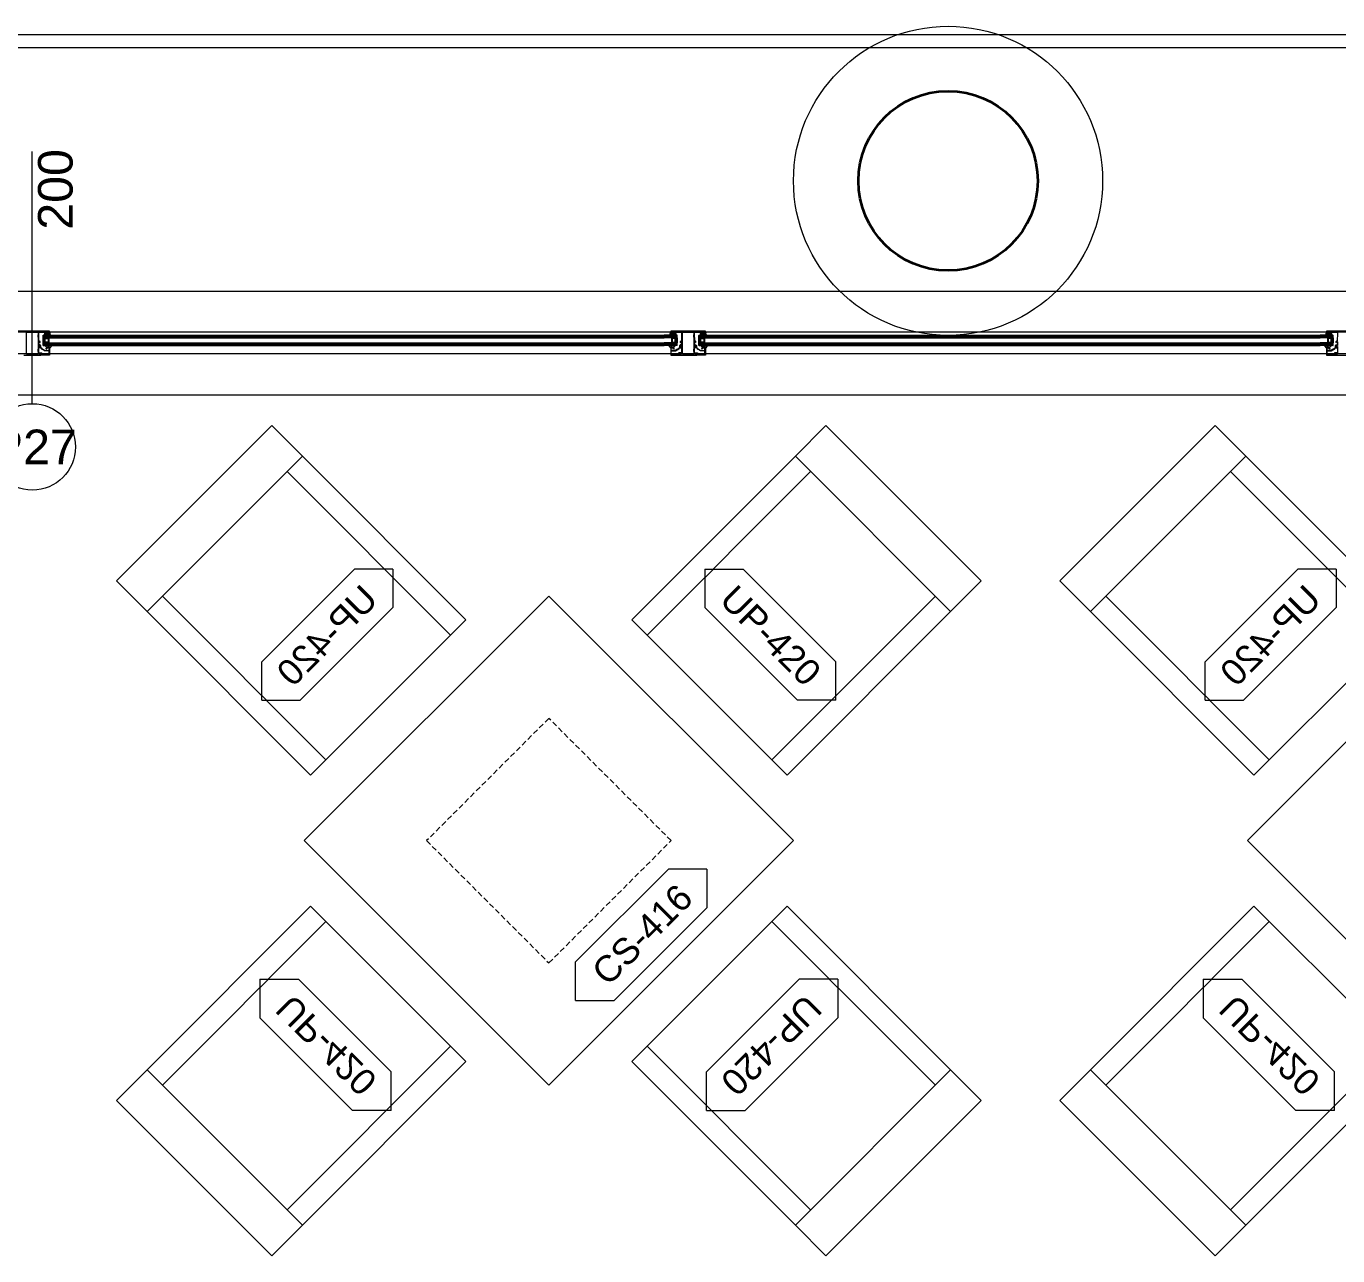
# Model space of a CAD drawing. Header units: centimetres. Extents: x 118932 to 154602, y -32682 to -23521.
# Drawn here: x 136557.5 to 136860.8, y -28292 to -28007.6 of the extents above; entities that cross this region are included whole.
import ezdxf

# ---------------------------------------------------------------- set-up
doc = ezdxf.new("R2010")
doc.units = ezdxf.units.CM
doc.header["$LTSCALE"] = 50
doc.header["$MEASUREMENT"] = 0
doc.linetypes.add('HIDDEN', pattern=[0.375, 0.25, -0.125])
for name, color, linetype, lineweight, true_color in [('GEN_00_BL_Yazı', 7, 'Continuous', 0, 0x4f5250), ('GEN_01_TA_Kolon', 7, 'Continuous', 35, 0xd05d28), ('GEN_02_TF_Mobilya', 7, 'Continuous', 5, 0x745e3d), ('GEN_02_TF_Pencere', 7, 'Continuous', 9, 0x6093ac), ('GEN_05_ML_Alçıpan_giydirme', 7, 'Continuous', 18, 0x7ebab5), ('GEN_05_ML_Kompozit Panel', 7, 'Continuous', 9, 0x7f8274), ('GEN_05_ML_Mermer', 7, 'Continuous', 9, 0x9d8692), ('GEN_06_GR_İnce', 7, 'Continuous', 13, 0xb0b0a9)]:
    doc.layers.add(name, color=color, linetype=linetype, lineweight=lineweight, true_color=true_color)
doc.styles.add('ARIAL', font='arial.ttf')
doc.styles.add('Arial_6', font='arial.ttf', dxfattribs={"height": 59.5325})

# ---------------------------------------------------------------- blocks, each defined once
blk = doc.blocks.new('A$C2D1B6976')
at = {"layer": 'GEN_06_GR_İnce'}
for p, q in [((31517.99, 10460.02), (30570.55, 10460.02)), ((31517.99, 10457.02), (30570.7, 10457.02)), ((31480.78, 10391.27), (30570.97, 10391.27)), ((31480.78, 10386.27), (30570.97, 10386.27))]:
    blk.add_line(p, q, dxfattribs=at)
blk = doc.blocks.new('LEVEL 0_A BLOK_KOLON')
at = {"layer": 'GEN_01_TA_Kolon'}
blk.add_circle((61626.53, 9448.14), 20.75, dxfattribs=at)
blk = doc.blocks.new('FFE Tag-Multi-MSD - FFE Tag-Multi-MSD-8152404-TYPE A-01 - FURNITURE PLAN')
blk.add_wipeout([(-8.76, 0), (-6.19, 2.57), (6.19, 2.57), (8.76, 0), (6.19, -2.57), (-6.19, -2.57)]).dxf.layer = 'GEN_00_BL_Yazı'
at = {"layer": 'GEN_00_BL_Yazı'}
for p, q in [((-8.76, 0), (-6.19, 2.57)), ((6.19, 2.57), (-6.19, 2.57)), ((8.76, 0), (6.19, 2.57)), ((-8.76, 0), (-6.19, -2.57)), ((8.76, 0), (6.19, -2.57)), ((-6.19, -2.57), (6.19, -2.57))]:
    blk.add_line(p, q, dxfattribs=at)
blk = doc.blocks.new('UP-420_DiningChair')
at = {"layer": 'GEN_02_TF_Mobilya'}
for p, q in [((-254, 317.5), (-254, 217.5)), ((254, 317.5), (-254, 317.5)), ((254, 217.5), (254, 317.5)), ((-254, 217.5), (254, 217.5)), ((-254, -317.5), (-254, 217.5)), ((254, 217.5), (254, -317.5)), ((254, -317.5), (-254, -317.5))]:
    blk.add_line(p, q, dxfattribs=at)
at = {"layer": 'GEN_00_BL_Yazı', "xscale": 24.48801272789196, "yscale": 24.48801272789196, "zscale": 24.48801272789196}
blk.add_blockref('FFE Tag-Multi-MSD - FFE Tag-Multi-MSD-8152404-TYPE A-01 - FURNITURE PLAN', (-3, -115.2), dxfattribs=at)
at = {"layer": 'GEN_02_TF_Mobilya'}
for points in [[(-204, 217.5), (-204, -317.5)], [(204, 217.5), (204, -317.5)]]:
    blk.add_lwpolyline(points, dxfattribs=at)
at = {"layer": 'GEN_00_BL_Yazı', "insert": (-143, -86), "char_height": 60, "attachment_point": 1, "style": 'Arial_6'}
blk.add_mtext('UP-420', dxfattribs=at)
blk = doc.blocks.new('CS-416_DiningTable_80(W)x80(L)x75(H)')
at = {"layer": 'GEN_02_TF_Mobilya', "linetype": 'HIDDEN'}
blk.add_lwpolyline([(200, 200), (-200, 200), (-200, -200), (200, -200)], close=True, dxfattribs=at)
at = {"layer": 'GEN_00_BL_Yazı', "xscale": 24.48801272789196, "yscale": 24.48801272789196, "zscale": 24.48801272789196, "rotation": 180}
blk.add_blockref('FFE Tag-Multi-MSD - FFE Tag-Multi-MSD-8152404-TYPE A-01 - FURNITURE PLAN', (3, 305.2), dxfattribs=at)
at = {"layer": 'GEN_02_TF_Mobilya'}
blk.add_lwpolyline([(400, 400), (-400, 400), (-400, -400), (400, -400)], close=True, dxfattribs=at)
at = {"layer": 'GEN_00_BL_Yazı', "insert": (143, 276), "char_height": 60, "attachment_point": 1, "rotation": 180, "style": 'Arial_6'}
blk.add_mtext('CS-416', dxfattribs=at)
blk = doc.blocks.new('A blok level 0 tefriş')
at = {"layer": 'GEN_02_TF_Mobilya'}
for name, p, xscale, yscale, zscale, rotation in [('UP-420_DiningChair', (11.38, 573.18), 0.1, 0.1, 0.1, 315.0000000000011), ('CS-416_DiningTable_80(W)x80(L)x75(H)', (169.97, 517.6), 0.09999999999999999, 0.09999999999999999, 0.09999999999999999, 224.9999999999999)]:
    blk.add_blockref(name, p, dxfattribs=dict(at, xscale=xscale, yscale=yscale, zscale=zscale, rotation=rotation))
for name, p, xscale, yscale, zscale, rotation in [('UP-420_DiningChair', (110.38, 573.18), -0.09999999999999999, 0.09999999999999999, 0.1, 45.00000000002989), ('CS-416_DiningTable_80(W)x80(L)x75(H)', (-48.21, 517.6), 0.09999999999999999, 0.09999999999999999, 0.09999999999999999, 224.9999999999999), ('UP-420_DiningChair', (110.38, 462.01), -0.1000000000000002, 0.1000000000000002, 0.09999999999999999, 135.0000000000303)]:
    blk.add_blockref(name, p, dxfattribs=dict(at, xscale=xscale, yscale=yscale, zscale=zscale, rotation=rotation))
at = {"layer": 'GEN_02_TF_Mobilya', "yscale": 0.1}
for p, xscale, zscale, rotation in [((-107.8, 573.18), -0.1, 0.1, 44.99999999999887), ((-107.8, 462.01), -0.1, 0.09999999999999999, 134.9999999999994), ((11.38, 462.01), 0.1, 0.1, 225.0000000000007)]:
    blk.add_blockref('UP-420_DiningChair', p, dxfattribs=dict(at, xscale=xscale, zscale=zscale, rotation=rotation))
blk = doc.blocks.new('level 0 main tower duvarlar')
at = {"layer": 'GEN_05_ML_Kompozit Panel'}
blk.add_circle((-1096.94, 95.2), 35.75, dxfattribs=at)
blk = doc.blocks.new('P27_')
at = {"layer": 'GEN_00_BL_Yazı'}
blk.add_line((75.83, -13.45), (75.83, 44.87), dxfattribs=at)
blk.add_circle((75.83, -23.45), 10, dxfattribs=at)
at = {"layer": 'GEN_02_TF_Pencere', "linetype": 'Continuous', "extrusion": (0, 0, -1)}
for p, q in [((79.18, 3.08), (79.02, 2.98)), ((79.43, 3.08), (79.18, 3.08)), ((79.6, 2.98), (79.43, 3.08)), ((230.85, 3.08), (230.69, 2.98)), ((231.1, 3.08), (230.85, 3.08)), ((231.26, 2.98), (231.1, 3.08)), ((78.66, 2.77), (78.66, 2.62)), ((79.08, 2.8), (78.69, 2.8)), ((78.7, 2.55), (78.93, 2.41)), ((78.84, 2.6), (78.87, 2.6)), ((78.95, 2.43), (78.85, 2.56)), ((78.88, 2.6), (79.18, 2.41)), ((79.04, 2.91), (79.08, 2.91)), ((79.08, 2.91), (79.08, 2.8)), ((79.09, 2.6), (79.12, 2.6)), ((79.2, 2.43), (79.1, 2.56)), ((79.13, 2.6), (79.43, 2.41)), ((79.16, 2.83), (79.16, 2.99)), ((79.19, 3.01), (79.42, 3.01)), ((79.42, 2.8), (79.19, 2.8)), ((79.34, 2.6), (79.48, 2.6)), ((79.45, 2.43), (79.35, 2.56)), ((79.45, 2.99), (79.45, 2.83)), ((79.45, 2.99), (79.45, 2.99)), ((79.53, 2.8), (79.53, 2.91)), ((79.53, 2.91), (79.57, 2.91)), ((79.83, 2.8), (79.53, 2.8)), ((79.53, 2.57), (79.58, 2.46)), ((79.63, 2.51), (79.6, 2.59)), ((79.61, 2.67), (79.61, 2.67)), ((79.67, 2.4), (79.78, 2.4)), ((79.76, 2.48), (79.68, 2.48)), ((79.7, 2.7), (79.82, 2.7)), ((79.86, 2.89), (79.86, 2.83)), ((79.92, 2.89), (79.92, 2.89)), ((79.95, 2.47), (80.17, 2.26)), ((80.23, 2.3), (80.05, 2.51)), ((230.33, 2.77), (230.33, 2.62)), ((230.75, 2.8), (230.36, 2.8)), ((230.37, 2.55), (230.6, 2.41)), ((230.5, 2.6), (230.54, 2.6)), ((230.62, 2.43), (230.51, 2.56)), ((230.54, 2.6), (230.85, 2.41)), ((230.71, 2.91), (230.75, 2.91)), ((230.75, 2.91), (230.75, 2.8)), ((230.75, 2.6), (230.79, 2.6)), ((230.87, 2.43), (230.76, 2.56)), ((230.79, 2.6), (231.1, 2.41)), ((230.83, 2.83), (230.83, 2.99)), ((230.86, 3.01), (231.09, 3.01)), ((231.09, 2.8), (230.86, 2.8)), ((231, 2.6), (231.15, 2.6)), ((231.12, 2.43), (231.01, 2.56)), ((231.12, 2.99), (231.12, 2.83)), ((231.12, 2.99), (231.12, 2.99)), ((231.2, 2.8), (231.2, 2.91)), ((231.2, 2.91), (231.24, 2.91)), ((231.5, 2.8), (231.2, 2.8)), ((231.2, 2.57), (231.24, 2.46)), ((231.3, 2.51), (231.27, 2.59)), ((231.28, 2.67), (231.28, 2.67)), ((231.34, 2.4), (231.45, 2.4)), ((231.42, 2.48), (231.35, 2.48)), ((231.36, 2.7), (231.49, 2.7)), ((231.53, 2.89), (231.53, 2.83)), ((231.59, 2.89), (231.59, 2.89)), ((231.62, 2.47), (231.84, 2.26)), ((231.89, 2.3), (231.71, 2.51)), ((79.79, -0.4), (79.62, -0.39)), ((79.82, -0.52), (79.83, -0.43)), ((80.29, -0.05), (79.92, -0.54)), ((80.29, -0.05), (80.29, -0.05)), ((231.46, -0.4), (231.28, -0.39)), ((231.49, -0.52), (231.5, -0.43)), ((231.95, -0.05), (231.58, -0.54)), ((231.95, -0.05), (231.95, -0.05))]:
    blk.add_line(p, q, dxfattribs=at)
at = {"layer": 'GEN_02_TF_Pencere', "linetype": 'Continuous'}
for p, q in [((223.74, 2.98), (223.9, 3.08)), ((223.9, 3.08), (224.15, 3.08)), ((224.15, 3.08), (224.31, 2.98)), ((375.4, 2.98), (375.57, 3.08)), ((375.57, 3.08), (375.82, 3.08)), ((375.82, 3.08), (375.98, 2.98)), ((78.33, 2.35), (78.38, 2.4)), ((78.33, 1.85), (78.33, 2.35)), ((78.33, 2.3), (81.33, 2.3)), ((78.33, 2.2), (81.33, 2.2)), ((78.33, 2.1), (81.33, 2.1)), ((78.33, 2), (81.33, 2)), ((78.33, 1.9), (81.33, 1.9)), ((78.38, 1.8), (78.33, 1.85)), ((78.71, 1.8), (78.33, 1.8)), ((78.33, 1.8), (78.33, 0.6)), ((78.33, 0.6), (78.71, 0.6)), ((78.33, 0.6), (78.33, 0.6)), ((78.33, 0.55), (78.38, 0.6)), ((78.33, 0.05), (78.33, 0.55)), ((78.33, 0.5), (81.33, 0.5)), ((78.33, 0.4), (81.33, 0.4)), ((78.33, 0.3), (81.33, 0.3)), ((78.33, 0.2), (81.33, 0.2)), ((78.33, 0.1), (81.33, 0.1)), ((78.38, 0), (78.33, 0.05)), ((78.35, 0.6), (78.35, 1.8)), ((78.38, 2.4), (81.33, 2.4)), ((78.38, 1.8), (81.33, 1.8)), ((78.38, 0.6), (81.33, 0.6)), ((78.38, 0), (81.33, 0)), ((78.39, 0.6), (78.39, 1.8)), ((78.43, 0.6), (78.43, 1.8)), ((78.47, 0.6), (78.47, 1.8)), ((78.51, 0.6), (78.51, 1.8)), ((78.55, 0.6), (78.55, 1.8)), ((78.56, 1.65), (78.71, 1.8)), ((78.56, 0.75), (78.56, 1.65)), ((78.71, 0.6), (78.56, 0.75)), ((78.59, 1.68), (78.59, 1.8)), ((78.59, 0.6), (78.59, 0.72)), ((78.63, 1.72), (78.63, 1.8)), ((78.63, 1.62), (78.78, 1.77)), ((78.63, 0.78), (78.63, 1.62)), ((78.78, 0.63), (78.63, 0.78)), ((78.63, 0.6), (78.63, 0.68)), ((78.67, 1.76), (78.67, 1.8)), ((78.67, 0.6), (78.67, 0.64)), ((78.71, 1.8), (78.71, 1.8)), ((78.71, 0.6), (78.71, 0.6)), ((78.78, 1.77), (79.63, 1.77)), ((78.78, 1.52), (78.88, 1.62)), ((78.78, 0.88), (78.78, 1.52)), ((78.88, 0.78), (78.78, 0.88)), ((79.63, 0.63), (78.78, 0.63)), ((78.88, 1.62), (79.48, 1.62)), ((79.48, 0.78), (78.88, 0.78)), ((79.48, 1.62), (79.48, 0.78)), ((79.63, 1.77), (79.63, 0.63)), ((81.33, 2.4), (222, 2.4)), ((81.33, 2.3), (222, 2.3)), ((81.33, 2.2), (222, 2.2)), ((81.33, 2.1), (222, 2.1)), ((81.33, 2), (222, 2)), ((81.33, 1.9), (222, 1.9)), ((81.33, 1.8), (222, 1.8)), ((81.33, 0.6), (222, 0.6)), ((81.33, 0.5), (222, 0.5)), ((81.33, 0.4), (222, 0.4)), ((81.33, 0.3), (222, 0.3)), ((81.33, 0.2), (222, 0.2)), ((81.33, 0.1), (222, 0.1)), ((81.33, 0), (222, 0)), ((224.95, 2.4), (222, 2.4)), ((225, 2.3), (222, 2.3)), ((225, 2.2), (222, 2.2)), ((225, 2.1), (222, 2.1)), ((225, 2), (222, 2)), ((225, 1.9), (222, 1.9)), ((224.95, 1.8), (222, 1.8)), ((224.95, 0.6), (222, 0.6)), ((225, 0.5), (222, 0.5)), ((225, 0.4), (222, 0.4)), ((225, 0.3), (222, 0.3)), ((225, 0.2), (222, 0.2)), ((225, 0.1), (222, 0.1)), ((224.95, 0), (222, 0)), ((223.11, 2.3), (223.29, 2.51)), ((223.38, 2.47), (223.16, 2.26)), ((223.41, 2.89), (223.41, 2.89)), ((223.47, 2.89), (223.47, 2.83)), ((223.5, 2.8), (223.8, 2.8)), ((223.64, 2.7), (223.51, 2.7)), ((223.66, 2.4), (223.55, 2.4)), ((223.58, 2.48), (223.65, 2.48)), ((223.7, 2.51), (223.73, 2.59)), ((224.55, 1.77), (223.7, 1.77)), ((223.7, 1.77), (223.7, 0.63)), ((223.7, 0.63), (224.55, 0.63)), ((223.72, 2.67), (223.72, 2.67)), ((223.8, 2.91), (223.76, 2.91)), ((223.8, 2.57), (223.76, 2.46)), ((223.8, 2.8), (223.8, 2.91)), ((224, 2.6), (223.85, 2.6)), ((224.45, 1.62), (223.85, 1.62)), ((223.85, 1.62), (223.85, 0.78)), ((223.85, 0.78), (224.45, 0.78)), ((223.88, 2.99), (223.88, 2.83)), ((223.88, 2.99), (223.88, 2.99)), ((223.88, 2.43), (223.99, 2.56)), ((224.21, 2.6), (223.9, 2.41)), ((224.14, 3.01), (223.91, 3.01)), ((223.91, 2.8), (224.14, 2.8)), ((224.13, 2.43), (224.24, 2.56)), ((224.46, 2.6), (224.15, 2.41)), ((224.17, 2.83), (224.17, 2.99)), ((224.25, 2.6), (224.21, 2.6)), ((224.29, 2.91), (224.25, 2.91)), ((224.25, 2.91), (224.25, 2.8)), ((224.25, 2.8), (224.64, 2.8)), ((224.38, 2.43), (224.49, 2.56)), ((224.63, 2.55), (224.4, 2.41)), ((224.55, 1.52), (224.45, 1.62)), ((224.45, 0.78), (224.55, 0.88)), ((224.5, 2.6), (224.46, 2.6)), ((224.7, 1.62), (224.55, 1.77)), ((224.55, 0.88), (224.55, 1.52)), ((224.55, 0.63), (224.7, 0.78)), ((224.78, 1.65), (224.63, 1.8)), ((224.63, 1.8), (225, 1.8)), ((224.63, 0.6), (224.78, 0.75)), ((225, 0.6), (224.63, 0.6)), ((224.64, 1.78), (224.64, 1.8)), ((224.64, 0.6), (224.64, 0.61)), ((224.67, 2.77), (224.67, 2.62)), ((224.68, 1.74), (224.68, 1.8)), ((224.68, 0.6), (224.68, 0.65)), ((224.7, 0.78), (224.7, 1.62)), ((224.72, 1.7), (224.72, 1.8)), ((224.72, 0.6), (224.72, 0.69)), ((224.76, 1.66), (224.76, 1.8)), ((224.76, 0.6), (224.76, 0.73)), ((224.78, 0.75), (224.78, 1.65)), ((224.8, 0.6), (224.8, 1.8)), ((224.84, 0.6), (224.84, 1.8)), ((224.88, 0.6), (224.88, 1.8)), ((224.92, 0.6), (224.92, 1.8)), ((225, 2.35), (224.95, 2.4)), ((224.95, 1.8), (225, 1.85)), ((225, 0.55), (224.95, 0.6)), ((224.95, 0), (225, 0.05)), ((224.96, 0.6), (224.96, 1.8)), ((225, 1.85), (225, 2.35)), ((225, 0.6), (225, 1.8)), ((225, 1.8), (225, 0.6)), ((225, 0.6), (225, 0.6)), ((225, 0.05), (225, 0.55)), ((230, 2.35), (230.05, 2.4)), ((230, 1.85), (230, 2.35)), ((230, 2.3), (233, 2.3)), ((230, 2.2), (233, 2.2)), ((230, 2.1), (233, 2.1)), ((230, 2), (233, 2)), ((230, 1.9), (233, 1.9)), ((230.05, 1.8), (230, 1.85)), ((230.38, 1.8), (230, 1.8)), ((230, 1.8), (230, 0.6)), ((230, 0.6), (230.38, 0.6)), ((230, 0.6), (230, 0.6)), ((230, 0.55), (230.05, 0.6)), ((230, 0.05), (230, 0.55)), ((230, 0.5), (233, 0.5)), ((230, 0.4), (233, 0.4)), ((230, 0.3), (233, 0.3)), ((230, 0.2), (233, 0.2)), ((230, 0.1), (233, 0.1)), ((230.05, 0), (230, 0.05)), ((230.02, 0.6), (230.02, 1.8)), ((230.05, 2.4), (233, 2.4)), ((230.05, 1.8), (233, 1.8)), ((230.05, 0.6), (233, 0.6)), ((230.05, 0), (233, 0)), ((230.06, 0.6), (230.06, 1.8)), ((230.1, 0.6), (230.1, 1.8)), ((230.14, 0.6), (230.14, 1.8)), ((230.18, 0.6), (230.18, 1.8)), ((230.22, 0.6), (230.22, 1.8)), ((230.23, 1.65), (230.38, 1.8)), ((230.23, 0.75), (230.23, 1.65)), ((230.38, 0.6), (230.23, 0.75)), ((230.26, 1.68), (230.26, 1.8)), ((230.26, 0.6), (230.26, 0.72)), ((230.3, 1.72), (230.3, 1.8)), ((230.3, 1.62), (230.45, 1.77)), ((230.3, 0.78), (230.3, 1.62)), ((230.45, 0.63), (230.3, 0.78)), ((230.3, 0.6), (230.3, 0.68)), ((230.34, 1.76), (230.34, 1.8)), ((230.34, 0.6), (230.34, 0.64)), ((230.38, 1.8), (230.38, 1.8)), ((230.38, 0.6), (230.38, 0.6)), ((230.45, 1.77), (231.3, 1.77)), ((230.45, 1.52), (230.55, 1.62)), ((230.45, 0.88), (230.45, 1.52)), ((230.55, 0.78), (230.45, 0.88)), ((231.3, 0.63), (230.45, 0.63)), ((230.55, 1.62), (231.15, 1.62)), ((231.15, 0.78), (230.55, 0.78)), ((231.15, 1.62), (231.15, 0.78)), ((231.3, 1.77), (231.3, 0.63)), ((233, 2.4), (373.67, 2.4)), ((233, 2.3), (373.67, 2.3)), ((233, 2.2), (373.67, 2.2)), ((233, 2.1), (373.67, 2.1)), ((233, 2), (373.67, 2)), ((233, 1.9), (373.67, 1.9)), ((233, 1.8), (373.67, 1.8)), ((233, 0.6), (373.67, 0.6)), ((233, 0.5), (373.67, 0.5)), ((233, 0.4), (373.67, 0.4)), ((233, 0.3), (373.67, 0.3)), ((233, 0.2), (373.67, 0.2)), ((233, 0.1), (373.67, 0.1)), ((233, 0), (373.67, 0)), ((376.62, 2.4), (373.67, 2.4)), ((376.67, 2.3), (373.67, 2.3)), ((376.67, 2.2), (373.67, 2.2)), ((376.67, 2.1), (373.67, 2.1)), ((376.67, 2), (373.67, 2)), ((376.67, 1.9), (373.67, 1.9)), ((376.62, 1.8), (373.67, 1.8)), ((376.62, 0.6), (373.67, 0.6)), ((376.67, 0.5), (373.67, 0.5)), ((376.67, 0.4), (373.67, 0.4)), ((376.67, 0.3), (373.67, 0.3)), ((376.67, 0.2), (373.67, 0.2)), ((376.67, 0.1), (373.67, 0.1)), ((376.62, 0), (373.67, 0)), ((374.77, 2.3), (374.95, 2.51)), ((375.05, 2.47), (374.83, 2.26)), ((375.08, 2.89), (375.08, 2.89)), ((375.14, 2.89), (375.14, 2.83)), ((375.17, 2.8), (375.47, 2.8)), ((375.3, 2.7), (375.18, 2.7)), ((375.33, 2.4), (375.22, 2.4)), ((375.24, 2.48), (375.32, 2.48)), ((375.37, 2.51), (375.4, 2.59)), ((376.22, 1.77), (375.37, 1.77)), ((375.37, 1.77), (375.37, 0.63)), ((375.37, 0.63), (376.22, 0.63)), ((375.39, 2.67), (375.39, 2.67)), ((375.47, 2.57), (375.42, 2.46)), ((375.47, 2.91), (375.43, 2.91)), ((375.47, 2.8), (375.47, 2.91)), ((375.66, 2.6), (375.52, 2.6)), ((376.12, 1.62), (375.52, 1.62)), ((375.52, 1.62), (375.52, 0.78)), ((375.52, 0.78), (376.12, 0.78)), ((375.55, 2.99), (375.55, 2.83)), ((375.55, 2.99), (375.55, 2.99)), ((375.55, 2.43), (375.65, 2.56)), ((375.87, 2.6), (375.57, 2.41)), ((375.81, 3.01), (375.58, 3.01)), ((375.58, 2.8), (375.81, 2.8)), ((375.8, 2.43), (375.9, 2.56)), ((376.12, 2.6), (375.82, 2.41)), ((375.84, 2.83), (375.84, 2.99)), ((375.91, 2.6), (375.88, 2.6)), ((375.96, 2.91), (375.92, 2.91)), ((375.92, 2.91), (375.92, 2.8)), ((375.92, 2.8), (376.31, 2.8)), ((376.05, 2.43), (376.15, 2.56)), ((376.3, 2.55), (376.07, 2.41)), ((376.22, 1.52), (376.12, 1.62)), ((376.12, 0.78), (376.22, 0.88)), ((376.16, 2.6), (376.13, 2.6)), ((376.37, 1.62), (376.22, 1.77)), ((376.22, 0.88), (376.22, 1.52)), ((376.22, 0.63), (376.37, 0.78)), ((376.44, 1.65), (376.29, 1.8)), ((376.29, 1.8), (376.67, 1.8)), ((376.29, 0.6), (376.44, 0.75)), ((376.67, 0.6), (376.29, 0.6)), ((376.31, 1.78), (376.31, 1.8)), ((376.31, 0.6), (376.31, 0.61)), ((376.34, 2.77), (376.34, 2.62)), ((376.35, 1.74), (376.35, 1.8)), ((376.35, 0.6), (376.35, 0.65)), ((376.37, 0.78), (376.37, 1.62)), ((376.39, 1.7), (376.39, 1.8)), ((376.39, 0.6), (376.39, 0.69)), ((376.43, 1.66), (376.43, 1.8)), ((376.43, 0.6), (376.43, 0.73)), ((376.44, 0.75), (376.44, 1.65)), ((376.47, 0.6), (376.47, 1.8)), ((376.51, 0.6), (376.51, 1.8)), ((376.55, 0.6), (376.55, 1.8)), ((376.59, 0.6), (376.59, 1.8)), ((376.67, 2.35), (376.62, 2.4)), ((376.62, 1.8), (376.67, 1.85)), ((376.67, 0.55), (376.62, 0.6)), ((376.62, 0), (376.67, 0.05)), ((376.63, 0.6), (376.63, 1.8)), ((376.67, 1.85), (376.67, 2.35)), ((376.67, 0.6), (376.67, 1.8)), ((376.67, 1.8), (376.67, 0.6)), ((376.67, 0.6), (376.67, 0.6)), ((376.67, 0.05), (376.67, 0.55)), ((223.05, -0.05), (223.42, -0.54)), ((223.05, -0.05), (223.05, -0.05)), ((223.51, -0.52), (223.5, -0.43)), ((223.54, -0.4), (223.72, -0.39)), ((374.71, -0.05), (375.08, -0.54)), ((374.71, -0.05), (374.71, -0.05)), ((375.18, -0.52), (375.17, -0.43)), ((375.21, -0.4), (375.38, -0.39))]:
    blk.add_line(p, q, dxfattribs=at)
at = {"layer": 'GEN_02_TF_Pencere', "linetype": 'Continuous', "extrusion": (0, 0, -1)}
for points in [[(-73.84, -2.2), (-77.82, -2.2, -0.414214), (-77.83, -2.19), (-77.83, -1.95, -0.414213), (-77.68, -1.8), (-77.64, -1.8, -0.414214), (-77.63, -1.81), (-77.63, -1.87, -0.366001), (-77.66, -1.9, 0.365946), (-77.68, -1.93), (-77.68, -2.02, 0.414213), (-77.65, -2.05), (-77.54, -2.05, 0.365946), (-77.51, -2.03, -0.365946), (-77.48, -2), (-77.36, -2, 0.414213), (-77.33, -1.97), (-77.33, -1.13), (-77.3, -1.1), (-77.33, -1.07), (-77.33, -0.23, 0.414213), (-77.36, -0.2), (-77.48, -0.2, -0.365946), (-77.51, -0.18, 0.365946), (-77.54, -0.15), (-77.65, -0.15, 0.414213), (-77.68, -0.18), (-77.68, -0.27, 0.365946), (-77.66, -0.3, -0.366001), (-77.63, -0.33), (-77.63, -0.39, -0.414214), (-77.64, -0.4), (-77.68, -0.4, -0.414213), (-77.83, -0.25), (-77.83, -0.08, -0.414222), (-77.75, 0), (-77.68, 0, 0.41427), (-77.65, 0.03), (-77.65, 0.12, -0.414213), (-77.57, 0.2), (-77.55, 0.2, -0.414213), (-77.53, 0.18), (-77.53, 0.03, 0.414213), (-77.5, 0), (-77.36, 0, 0.414213), (-77.33, 0.03), (-77.33, 0.86, 0.414213), (-77.36, 0.89), (-77.5, 0.89, 0.414213), (-77.53, 0.86), (-77.53, 0.71, -0.414214), (-77.54, 0.7), (-77.55, 0.7, -0.414213), (-77.65, 0.8), (-77.65, 0.89, -0.414213), (-77.53, 1.01), (-77.43, 1.01, 0.405845), (-77.38, 1.06), (-77.33, 2.78), (-77.33, 3.09, 0.414213), (-77.36, 3.12), (-78.75, 3.12, 0.414213), (-78.78, 3.09), (-78.78, 2.93, 0.414213), (-78.75, 2.9), (-78.65, 2.9), (-78.65, 2.85, -0.414213), (-78.7, 2.8), (-79.01, 2.8, -0.414213), (-79.08, 2.87), (-79.08, 2.89, -0.414214), (-79.07, 2.9), (-78.97, 2.9, 0.414213), (-78.92, 2.95), (-78.92, 3.07, 0.414213), (-78.97, 3.12), (-79.64, 3.12, 0.414213), (-79.69, 3.07), (-79.69, 2.95, 0.414213), (-79.64, 2.9), (-79.54, 2.9, -0.414214), (-79.53, 2.89), (-79.53, 2.87, -0.414213), (-79.6, 2.8), (-79.82, 2.8, -0.414214), (-79.83, 2.81), (-79.83, 3.29, -0.414214), (-79.82, 3.3), (-71.84, 3.3, -0.414214)], [(-383.16, 3.3), (-375.18, 3.3, -0.414214), (-375.17, 3.29), (-375.17, 2.81, -0.414214), (-375.18, 2.8), (-375.4, 2.8, -0.414213), (-375.47, 2.87), (-375.47, 2.89, -0.414214), (-375.46, 2.9), (-375.36, 2.9, 0.414213), (-375.31, 2.95), (-375.31, 3.07, 0.414213), (-375.36, 3.12), (-376.03, 3.12, 0.414213), (-376.08, 3.07), (-376.08, 2.95, 0.414213), (-376.03, 2.9), (-375.93, 2.9, -0.414214), (-375.92, 2.89), (-375.92, 2.87, -0.414213), (-375.99, 2.8), (-376.3, 2.8, -0.414213), (-376.35, 2.85), (-376.35, 2.9), (-376.25, 2.9, 0.414213), (-376.22, 2.93), (-376.22, 3.09, 0.414213), (-376.25, 3.12), (-377.64, 3.12, 0.414213), (-377.67, 3.09), (-377.67, 2.78), (-377.62, 1.06, 0.405845), (-377.57, 1.01), (-377.47, 1.01, -0.414213), (-377.35, 0.89), (-377.35, 0.8, -0.414213), (-377.45, 0.7), (-377.46, 0.7, -0.414214), (-377.47, 0.71), (-377.47, 0.86, 0.414213), (-377.5, 0.89), (-377.64, 0.89, 0.414213), (-377.67, 0.86), (-377.67, 0.03, 0.414213), (-377.64, 0), (-377.5, 0, 0.414213), (-377.47, 0.03), (-377.47, 0.18, -0.414213), (-377.45, 0.2), (-377.43, 0.2, -0.414213), (-377.35, 0.12), (-377.35, 0.03, 0.414213), (-377.32, 0), (-377.25, 0, -0.414213), (-377.17, -0.08), (-377.17, -0.25, -0.414213), (-377.32, -0.4), (-377.36, -0.4, -0.414214), (-377.37, -0.39), (-377.37, -0.33, -0.366001), (-377.34, -0.3, 0.365946), (-377.32, -0.27), (-377.32, -0.18, 0.414213), (-377.35, -0.15), (-377.46, -0.15, 0.365946), (-377.49, -0.18, -0.365946), (-377.52, -0.2), (-377.64, -0.2, 0.414213), (-377.67, -0.23), (-377.67, -1.07), (-377.7, -1.1), (-377.67, -1.13), (-377.67, -1.97, 0.414213), (-377.64, -2), (-377.52, -2, -0.365946), (-377.49, -2.03, 0.365946), (-377.46, -2.05), (-377.35, -2.05, 0.414213), (-377.32, -2.02), (-377.32, -1.93, 0.365946), (-377.34, -1.9, -0.366001), (-377.37, -1.87), (-377.37, -1.81, -0.414214), (-377.36, -1.8), (-377.32, -1.8, -0.414213), (-377.17, -1.95), (-377.17, -2.19), (-377.18, -2.2), (-377.18, -2.2), (-381.16, -2.2, -0.414214)]]:
    blk.add_lwpolyline(points, format="xyb", dxfattribs=at)
for points in [[(-77.15, -2.02), (-74.51, -2.02), (-74.51, 3.12), (-77.15, 3.12), (-77.15, 2.45), (-77.11, 2.45), (-77.11, 1.95), (-77.15, 1.95), (-77.15, -0.85), (-77.11, -0.85), (-77.11, -1.35), (-77.15, -1.35), (-77.15, -2.02)], [(-228.82, -2.02), (-226.18, -2.02), (-226.18, 3.12), (-228.82, 3.12), (-228.82, 2.45), (-228.78, 2.45), (-228.78, 1.95), (-228.82, 1.95), (-228.82, -0.85), (-228.78, -0.85), (-228.78, -1.35), (-228.82, -1.35), (-228.82, -2.02)]]:
    blk.add_lwpolyline(points, close=True, dxfattribs=at)
for points in [[(-225.51, -2.2), (-229.49, -2.2, -0.414214), (-229.5, -2.19), (-229.5, -1.95, -0.414213), (-229.35, -1.8), (-229.31, -1.8, -0.414214), (-229.3, -1.81), (-229.3, -1.87, -0.366001), (-229.33, -1.9, 0.365946), (-229.35, -1.93), (-229.35, -2.02, 0.414213), (-229.32, -2.05), (-229.21, -2.05, 0.365946), (-229.18, -2.03, -0.365946), (-229.15, -2), (-229.03, -2, 0.414213), (-229, -1.97), (-229, -1.13), (-228.97, -1.1), (-229, -1.07), (-229, -0.23, 0.414213), (-229.03, -0.2), (-229.15, -0.2, -0.365946), (-229.18, -0.18, 0.365946), (-229.21, -0.15), (-229.32, -0.15, 0.414213), (-229.35, -0.18), (-229.35, -0.27, 0.365946), (-229.33, -0.3, -0.366001), (-229.3, -0.33), (-229.3, -0.39, -0.414214), (-229.31, -0.4), (-229.35, -0.4, -0.414213), (-229.5, -0.25), (-229.5, -0.08, -0.414222), (-229.42, 0), (-229.35, 0, 0.41427), (-229.32, 0.03), (-229.32, 0.12, -0.414213), (-229.24, 0.2), (-229.22, 0.2, -0.414213), (-229.2, 0.18), (-229.2, 0.03, 0.414213), (-229.17, 0), (-229.03, 0, 0.414213), (-229, 0.03), (-229, 0.86, 0.414213), (-229.03, 0.89), (-229.17, 0.89, 0.414213), (-229.2, 0.86), (-229.2, 0.71, -0.414214), (-229.21, 0.7), (-229.22, 0.7, -0.414213), (-229.32, 0.8), (-229.32, 0.89, -0.414213), (-229.2, 1.01), (-229.1, 1.01, 0.405845), (-229.05, 1.06), (-229, 2.78), (-229, 3.09, 0.414213), (-229.03, 3.12), (-230.42, 3.12, 0.414213), (-230.45, 3.09), (-230.45, 2.93, 0.414213), (-230.42, 2.9), (-230.32, 2.9), (-230.32, 2.85, -0.414213), (-230.37, 2.8), (-230.68, 2.8, -0.414213), (-230.75, 2.87), (-230.75, 2.89, -0.414214), (-230.74, 2.9), (-230.64, 2.9, 0.414213), (-230.59, 2.95), (-230.59, 3.07, 0.414213), (-230.64, 3.12), (-231.31, 3.12, 0.414213), (-231.36, 3.07), (-231.36, 2.95, 0.414213), (-231.31, 2.9), (-231.21, 2.9, -0.414214), (-231.2, 2.89), (-231.2, 2.87, -0.414213), (-231.27, 2.8), (-231.49, 2.8, -0.414214), (-231.5, 2.81), (-231.5, 3.29, -0.414214), (-231.49, 3.3), (-223.51, 3.3, -0.414214), (-223.5, 3.29), (-223.5, 2.81, -0.414214), (-223.51, 2.8), (-223.73, 2.8, -0.414213), (-223.8, 2.87), (-223.8, 2.89, -0.414214), (-223.79, 2.9), (-223.69, 2.9, 0.414213), (-223.64, 2.95), (-223.64, 3.07, 0.414213), (-223.69, 3.12), (-224.36, 3.12, 0.414213), (-224.41, 3.07), (-224.41, 2.95, 0.414213), (-224.36, 2.9), (-224.26, 2.9, -0.414214), (-224.25, 2.89), (-224.25, 2.87, -0.414213), (-224.32, 2.8), (-224.63, 2.8, -0.414213), (-224.68, 2.85), (-224.68, 2.9), (-224.58, 2.9, 0.414213), (-224.55, 2.93), (-224.55, 3.09, 0.414213), (-224.58, 3.12), (-225.97, 3.12, 0.414213), (-226, 3.09), (-226, 2.78), (-225.95, 1.06, 0.405845), (-225.9, 1.01), (-225.8, 1.01, -0.414213), (-225.68, 0.89), (-225.68, 0.8, -0.414213), (-225.78, 0.7), (-225.79, 0.7, -0.414214), (-225.8, 0.71), (-225.8, 0.86, 0.414213), (-225.83, 0.89), (-225.97, 0.89, 0.414213), (-226, 0.86), (-226, 0.03, 0.414213), (-225.97, 0), (-225.83, 0, 0.414213), (-225.8, 0.03), (-225.8, 0.18, -0.414213), (-225.78, 0.2), (-225.76, 0.2, -0.414213), (-225.68, 0.12), (-225.68, 0.03, 0.414213), (-225.65, 0), (-225.58, 0, -0.414213), (-225.5, -0.08), (-225.5, -0.25, -0.414213), (-225.65, -0.4), (-225.69, -0.4, -0.414214), (-225.7, -0.39), (-225.7, -0.33, -0.366001), (-225.68, -0.3, 0.365946), (-225.65, -0.27), (-225.65, -0.18, 0.414213), (-225.68, -0.15), (-225.79, -0.15, 0.365946), (-225.82, -0.18, -0.365946), (-225.85, -0.2), (-225.97, -0.2, 0.414213), (-226, -0.23), (-226, -1.07), (-226.03, -1.1), (-226, -1.13), (-226, -1.97, 0.414213), (-225.97, -2), (-225.85, -2, -0.365946), (-225.82, -2.03, 0.365946), (-225.79, -2.05), (-225.68, -2.05, 0.414213), (-225.65, -2.02), (-225.65, -1.93, 0.365946), (-225.68, -1.9, -0.366001), (-225.7, -1.87), (-225.7, -1.81, -0.414214), (-225.69, -1.8), (-225.65, -1.8, -0.414213), (-225.5, -1.95), (-225.5, -2.19), (-225.51, -2.2)], [(-223.53, -2.2), (-225.45, -2.2, -0.414213), (-225.48, -2.17), (-225.48, -2.11, -0.414213), (-225.45, -2.08), (-225.43, -2.08), (-225.43, -1.78), (-225.7, -1.78), (-225.72, -1.81, -0.414213), (-225.76, -1.83), (-225.93, -1.73, -0.767327), (-225.91, -1.66), (-225.41, -1.66, -0.414213), (-225.31, -1.76), (-225.31, -2.03, 0.414213), (-225.26, -2.08), (-223.67, -2.08, 0.414213), (-223.62, -2.03), (-223.62, -1.34, 0.414213), (-223.72, -1.24), (-224.53, -1.24, -0.206043), (-224.76, -1.14, 0.159514), (-225.2, -0.9, -0.197358), (-225.4, -0.77), (-225.51, -0.62, 0.244575), (-225.66, -0.54), (-225.94, -0.54, -0.767327), (-225.96, -0.44), (-225.77, -0.32, -0.577351), (-225.72, -0.35), (-225.72, -0.42), (-225.66, -0.42, -0.244575), (-225.41, -0.55), (-225.3, -0.7, 0.197358), (-225.17, -0.78, -0.159514), (-224.67, -1.06, 0.206043), (-224.53, -1.12), (-224.33, -1.12, 0.414206), (-224.3, -1.09), (-224.3, -1.05, -0.414207), (-224.27, -1.02), (-224.23, -1.02, -0.414197), (-224.2, -1.05), (-224.2, -1.07, 0.414213), (-224.15, -1.12), (-223.72, -1.12, 0.414213), (-223.62, -1.02), (-223.62, -0.57, 0.414213), (-223.67, -0.52), (-223.72, -0.52, 0.127549), (-223.76, -0.53, -0.098841), (-224.17, -0.66, 0.366972), (-224.2, -0.69, -0.399303), (-224.23, -0.72), (-224.27, -0.72, -0.414213), (-224.3, -0.69), (-224.3, -0.6, -0.400156), (-224.25, -0.55, 0.114883), (-223.82, -0.42, -0.126996), (-223.72, -0.4), (-223.53, -0.4, -0.414213), (-223.5, -0.43), (-223.5, -2.17, -0.414213), (-223.53, -2.2)], [(-375.2, -2.2), (-377.12, -2.2, -0.414213), (-377.15, -2.17), (-377.15, -2.11, -0.414213), (-377.12, -2.08), (-377.1, -2.08), (-377.1, -1.78), (-377.37, -1.78), (-377.39, -1.81, -0.414213), (-377.43, -1.83), (-377.6, -1.73, -0.767327), (-377.58, -1.66), (-377.08, -1.66, -0.414213), (-376.98, -1.76), (-376.98, -2.03, 0.414213), (-376.93, -2.08), (-375.34, -2.08, 0.414213), (-375.29, -2.03), (-375.29, -1.34, 0.414213), (-375.39, -1.24), (-376.19, -1.24, -0.206043), (-376.42, -1.14, 0.159514), (-376.86, -0.9, -0.197358), (-377.07, -0.77), (-377.18, -0.62, 0.244575), (-377.32, -0.54), (-377.6, -0.54, -0.767327), (-377.63, -0.44), (-377.43, -0.32, -0.577351), (-377.39, -0.35), (-377.39, -0.42), (-377.32, -0.42, -0.244575), (-377.08, -0.55), (-376.97, -0.7, 0.197358), (-376.84, -0.78, -0.159514), (-376.34, -1.06, 0.206043), (-376.19, -1.12), (-376, -1.12, 0.414206), (-375.97, -1.09), (-375.97, -1.05, -0.414207), (-375.94, -1.02), (-375.9, -1.02, -0.414197), (-375.87, -1.05), (-375.87, -1.07, 0.414213), (-375.82, -1.12), (-375.39, -1.12, 0.414213), (-375.29, -1.02), (-375.29, -0.57, 0.414213), (-375.34, -0.52), (-375.39, -0.52, 0.127549), (-375.42, -0.53, -0.098841), (-375.84, -0.66, 0.366972), (-375.87, -0.69, -0.399303), (-375.9, -0.72), (-375.94, -0.72, -0.414213), (-375.97, -0.69), (-375.97, -0.6, -0.400156), (-375.92, -0.55, 0.114883), (-375.48, -0.42, -0.126996), (-375.39, -0.4), (-375.2, -0.4, -0.414213), (-375.17, -0.43), (-375.17, -2.17, -0.414213), (-375.2, -2.2)]]:
    blk.add_lwpolyline(points, format="xyb", close=True, dxfattribs=at)
at = {"layer": 'GEN_02_TF_Pencere', "linetype": 'Continuous'}
for points in [[(79.8, -2.2), (77.88, -2.2, -0.414213), (77.85, -2.17), (77.85, -2.11, -0.414213), (77.88, -2.08), (77.9, -2.08), (77.9, -1.78), (77.63, -1.78), (77.61, -1.81, -0.414213), (77.57, -1.83), (77.4, -1.73, -0.767327), (77.42, -1.66), (77.92, -1.66, -0.414213), (78.02, -1.76), (78.02, -2.03, 0.414213), (78.07, -2.08), (79.66, -2.08, 0.414213), (79.71, -2.03), (79.71, -1.34, 0.414213), (79.61, -1.24), (78.81, -1.24, -0.206043), (78.58, -1.14, 0.159514), (78.14, -0.9, -0.197358), (77.93, -0.77), (77.82, -0.62, 0.244575), (77.68, -0.54), (77.4, -0.54, -0.767327), (77.37, -0.44), (77.57, -0.32, -0.577351), (77.61, -0.35), (77.61, -0.42), (77.68, -0.42, -0.244575), (77.92, -0.55), (78.03, -0.7, 0.197358), (78.16, -0.78, -0.159514), (78.66, -1.06, 0.206043), (78.81, -1.12), (79, -1.12, 0.414206), (79.03, -1.09), (79.03, -1.05, -0.414207), (79.06, -1.02), (79.1, -1.02, -0.414197), (79.13, -1.05), (79.13, -1.07, 0.414213), (79.18, -1.12), (79.61, -1.12, 0.414213), (79.71, -1.02), (79.71, -0.57, 0.414213), (79.66, -0.52), (79.61, -0.52, 0.127549), (79.58, -0.53, -0.098841), (79.16, -0.66, 0.366972), (79.13, -0.69, -0.399303), (79.1, -0.72), (79.06, -0.72, -0.414213), (79.03, -0.69), (79.03, -0.6, -0.400156), (79.08, -0.55, 0.114883), (79.52, -0.42, -0.126996), (79.61, -0.4), (79.8, -0.4, -0.414213), (79.83, -0.43), (79.83, -2.17, -0.414213), (79.8, -2.2)], [(231.47, -2.2), (229.55, -2.2, -0.414213), (229.52, -2.17), (229.52, -2.11, -0.414213), (229.55, -2.08), (229.57, -2.08), (229.57, -1.78), (229.3, -1.78), (229.28, -1.81, -0.414213), (229.24, -1.83), (229.07, -1.73, -0.767327), (229.09, -1.66), (229.59, -1.66, -0.414213), (229.69, -1.76), (229.69, -2.03, 0.414213), (229.74, -2.08), (231.33, -2.08, 0.414213), (231.38, -2.03), (231.38, -1.34, 0.414213), (231.28, -1.24), (230.47, -1.24, -0.206043), (230.24, -1.14, 0.159514), (229.8, -0.9, -0.197358), (229.6, -0.77), (229.49, -0.62, 0.244575), (229.34, -0.54), (229.06, -0.54, -0.767327), (229.04, -0.44), (229.23, -0.32, -0.577351), (229.28, -0.35), (229.28, -0.42), (229.34, -0.42, -0.244575), (229.59, -0.55), (229.7, -0.7, 0.197358), (229.83, -0.78, -0.159514), (230.33, -1.06, 0.206043), (230.47, -1.12), (230.67, -1.12, 0.414206), (230.7, -1.09), (230.7, -1.05, -0.414207), (230.73, -1.02), (230.77, -1.02, -0.414197), (230.8, -1.05), (230.8, -1.07, 0.414213), (230.85, -1.12), (231.28, -1.12, 0.414213), (231.38, -1.02), (231.38, -0.57, 0.414213), (231.33, -0.52), (231.28, -0.52, 0.127549), (231.24, -0.53, -0.098841), (230.83, -0.66, 0.366972), (230.8, -0.69, -0.399303), (230.77, -0.72), (230.73, -0.72, -0.414213), (230.7, -0.69), (230.7, -0.6, -0.400156), (230.75, -0.55, 0.114883), (231.18, -0.42, -0.126996), (231.28, -0.4), (231.47, -0.4, -0.414213), (231.5, -0.43), (231.5, -2.17, -0.414213), (231.47, -2.2)]]:
    blk.add_lwpolyline(points, format="xyb", close=True, dxfattribs=at)
at = {"layer": 'GEN_02_TF_Pencere', "linetype": 'Continuous', "extrusion": (0, 0, -1)}
for centre, major_axis, ratio, start_param, end_param in [((78.69, 2.77), (0.03, 0), 0.881548, 3.141592, 4.71239), ((78.76, 2.62), (-0.1, 0), 0.881548, -0.960778, 0.000001), ((78.84, 2.58), (0.02, 0), 0.881548, 1.454902, 4.712389), ((78.84, 2.55), (0.01, 0), 0.881548, 4.596502, 5.671923), ((78.87, 2.59), (-0.01, 0), 0.881548, 1.570794, 2.180812), ((78.94, 2.42), (0.015, 0), 0.881548, -0.611272, 2.180814), ((79.04, 2.95), (0.04, 0), 0.881548, 1.570797, 4.088726), ((79.09, 2.58), (0.02, 0), 0.881548, 1.454902, 4.712389), ((79.09, 2.55), (0.01, 0), 0.881548, 4.596502, 5.671923), ((79.12, 2.59), (-0.01, 0), 0.881548, 1.570794, 2.180812), ((79.19, 2.99), (0.03, 0), 0.881548, 3.141592, 4.71239), ((79.19, 2.83), (-0.03, 0), 0.881548, 4.712388, 6.283186), ((79.19, 2.42), (-0.015, 0), 0.881548, 2.53012, 5.322406), ((79.34, 2.58), (0.02, 0), 0.881548, 1.454902, 4.712389), ((79.34, 2.55), (0.01, 0), 0.881548, 4.596502, 5.671923), ((79.42, 2.99), (0.03, 0), 0.881548, 4.712388, 6.283186), ((79.42, 2.83), (-0.03, 0), 0.881548, 3.141592, 4.71239), ((79.44, 2.42), (0.015, 0), 0.881548, -0.611272, 2.180814), ((79.48, 2.55), (0.05, 0), 0.881548, -1.570796, -0.352086), ((79.57, 2.95), (-0.04, 0), 0.881548, 2.194458, 4.712387), ((79.67, 2.49), (0.1, 0), 0.881548, 1.570796, 2.789507), ((79.7, 2.62), (-0.1, 0), 0.881548, -0.352086, 0.609357), ((79.7, 2.62), (-0.1, 0), 0.881548, 0.609354, 1.570797), ((79.68, 2.53), (0.05, 0), 0.881548, 1.570796, 2.789507), ((79.76, 2.53), (-0.05, 0), 0.881548, 3.714945, 4.712391), ((79.78, 2.49), (0.1, 0), 0.881548, 0.433927, 1.570797), ((79.92, 2.44), (-0.14, 0), 0.881548, 0.573351, 1.194096), ((79.82, 2.66), (-0.05, 0), 0.881548, 1.570795, 2.942487), ((79.83, 2.83), (0.03, 0), 0.881548, -0.000001, 1.570797), ((79.89, 2.89), (-0.03, 0), 0.881548, 0, 2.964786), ((79.85, 2.59), (-0.05, 0), 0.881548, 2.816668, 4.335689), ((80.45, 2.77), (-0.59, 0), 0.881548, -0.324924, -0.199106), ((79.92, 2.44), (0.05, 0), 0.881548, 3.57552, 5.530262), ((84.22, 3.41), (-4.34, 0), 0.881548, -0.190542, -0.136677), ((80.45, 2.77), (-0.5, 0), 0.881548, -0.628332, -0.190544), ((80.2, 2.28), (0.0344, 0), 0.881548, -0.613462, 2.341422), ((223.09, -0.04), (0.05, 0), 0.716531, 2.643586, 5.218855), ((224.45, -0.04), (-0.05, 0), 0.716531, 1.062932, 3.44045), ((230.36, 2.77), (0.03, 0), 0.881548, 3.141592, 4.71239), ((230.43, 2.62), (-0.1, 0), 0.881548, -0.960778, 0.000001), ((230.5, 2.58), (0.02, 0), 0.881548, 1.454902, 4.712389), ((230.51, 2.55), (0.01, 0), 0.881548, 4.596502, 5.671923), ((230.54, 2.59), (-0.01, 0), 0.881548, 1.570794, 2.180812), ((230.61, 2.42), (0.015, 0), 0.881548, -0.611272, 2.180814), ((230.71, 2.95), (0.04, 0), 0.881548, 1.570797, 4.088726), ((230.75, 2.58), (0.02, 0), 0.881548, 1.454902, 4.712389), ((230.76, 2.55), (0.01, 0), 0.881548, 4.596502, 5.671923), ((230.79, 2.59), (-0.01, 0), 0.881548, 1.570794, 2.180812), ((230.86, 2.99), (0.03, 0), 0.881548, 3.141592, 4.71239), ((230.86, 2.83), (-0.03, 0), 0.881548, 4.712388, 6.283186), ((230.86, 2.42), (-0.015, 0), 0.881548, 2.53012, 5.322406), ((231, 2.58), (0.02, 0), 0.881548, 1.454902, 4.712389), ((231.01, 2.55), (0.01, 0), 0.881548, 4.596502, 5.671923), ((231.09, 2.99), (0.03, 0), 0.881548, 4.712388, 6.283186), ((231.09, 2.83), (-0.03, 0), 0.881548, 3.141592, 4.71239), ((231.11, 2.42), (0.015, 0), 0.881548, -0.611272, 2.180814), ((231.15, 2.55), (0.05, 0), 0.881548, -1.570796, -0.352086), ((231.24, 2.95), (-0.04, 0), 0.881548, 2.194458, 4.712387), ((231.34, 2.49), (0.1, 0), 0.881548, 1.570796, 2.789507), ((231.36, 2.62), (-0.1, 0), 0.881548, -0.352086, 0.609357), ((231.36, 2.62), (-0.1, 0), 0.881548, 0.609354, 1.570797), ((231.35, 2.53), (0.05, 0), 0.881548, 1.570796, 2.789507), ((231.42, 2.53), (-0.05, 0), 0.881548, 3.714945, 4.712391), ((231.45, 2.49), (0.1, 0), 0.881548, 0.433927, 1.570797), ((231.58, 2.44), (-0.14, 0), 0.881548, 0.573351, 1.194096), ((231.49, 2.66), (-0.05, 0), 0.881548, 1.570795, 2.942487), ((231.5, 2.83), (0.03, 0), 0.881548, -0.000001, 1.570797), ((231.56, 2.89), (-0.03, 0), 0.881548, 0, 2.964786), ((231.51, 2.59), (-0.05, 0), 0.881548, 2.816668, 4.335689), ((232.12, 2.77), (-0.59, 0), 0.881548, -0.324924, -0.199106), ((231.58, 2.44), (0.05, 0), 0.881548, 3.57552, 5.530262), ((235.89, 3.41), (-4.34, 0), 0.881548, -0.190542, -0.136677), ((232.12, 2.77), (-0.5, 0), 0.881548, -0.628332, -0.190544), ((231.86, 2.28), (0.0344, 0), 0.881548, -0.613462, 2.341422), ((374.76, -0.04), (0.05, 0), 0.716531, 2.643586, 5.218855), ((376.11, -0.04), (-0.05, 0), 0.716531, 1.062932, 3.44045), ((223.77, 0.84), (1.35, 0), 0.716531, 1.062933, 2.077261), ((223.46, -0.52), (0.05, 0), 0.716531, -0.057478, 2.643585), ((223.54, -0.43), (-0.04, 0), 0.716531, -0.057477, 1.513321), ((223.73, -0.53), (-0.2, 0), 0.716531, 1.513318, 1.812654), ((223.92, 0.01), (-0.589, 0), 0.716531, 4.632733, 4.954247), ((223.95, -0.26), (0.2, 0), 0.716531, 1.257602, 1.49114), ((223.78, 0.11), (0.75, 0), 0.716531, 0.298857, 1.257602), ((375.43, 0.84), (1.35, 0), 0.716531, 1.062933, 2.077261), ((375.13, -0.52), (0.05, 0), 0.716531, -0.057478, 2.643585), ((375.21, -0.43), (-0.04, 0), 0.716531, -0.057477, 1.513321), ((375.4, -0.53), (-0.2, 0), 0.716531, 1.513318, 1.812654), ((375.58, 0.01), (-0.589, 0), 0.716531, 4.632733, 4.954247), ((375.62, -0.26), (0.2, 0), 0.716531, 1.257602, 1.49114), ((375.45, 0.11), (0.75, 0), 0.716531, 0.298857, 1.257602)]:
    blk.add_ellipse(centre, major_axis=major_axis, ratio=ratio, start_param=start_param, end_param=end_param, dxfattribs=at)
at = {"layer": 'GEN_02_TF_Pencere', "linetype": 'Continuous'}
for centre, major_axis, ratio, start_param, end_param in [((78.89, -0.04), (0.05, 0), 0.716531, 1.062932, 3.44045), ((80.24, -0.04), (-0.05, 0), 0.716531, 2.643586, 5.218855), ((223.14, 2.28), (-0.0344, 0), 0.881548, -0.613462, 2.341422), ((222.88, 2.77), (0.5, 0), 0.881548, -0.628332, -0.190544), ((219.11, 3.41), (4.34, 0), 0.881548, -0.190542, -0.136677), ((223.42, 2.44), (-0.05, 0), 0.881548, 3.57552, 5.530262), ((223.44, 2.89), (0.03, 0), 0.881548, 0, 2.964786), ((223.49, 2.59), (0.05, 0), 0.881548, 2.816668, 4.335689), ((222.88, 2.77), (0.59, 0), 0.881548, -0.324924, -0.199106), ((223.51, 2.66), (0.05, 0), 0.881548, 1.570795, 2.942487), ((223.55, 2.49), (-0.1, 0), 0.881548, 0.433927, 1.570797), ((223.5, 2.83), (-0.03, 0), 0.881548, -0.000001, 1.570797), ((223.42, 2.44), (0.14, 0), 0.881548, 0.573351, 1.194096), ((223.58, 2.53), (0.05, 0), 0.881548, 3.714945, 4.712391), ((223.64, 2.62), (0.1, 0), 0.881548, 0.609354, 1.570797), ((223.65, 2.53), (-0.05, 0), 0.881548, 1.570796, 2.789507), ((223.66, 2.49), (-0.1, 0), 0.881548, 1.570796, 2.789507), ((223.76, 2.95), (0.04, 0), 0.881548, 2.194458, 4.712387), ((223.64, 2.62), (0.1, 0), 0.881548, -0.352086, 0.609357), ((223.85, 2.55), (-0.05, 0), 0.881548, -1.570796, -0.352086), ((223.91, 2.99), (-0.03, 0), 0.881548, 4.712388, 6.283186), ((223.91, 2.83), (0.03, 0), 0.881548, 3.141592, 4.71239), ((223.89, 2.42), (-0.015, 0), 0.881548, -0.611272, 2.180814), ((224, 2.58), (-0.02, 0), 0.881548, 1.454902, 4.712389), ((223.99, 2.55), (-0.01, 0), 0.881548, 4.596502, 5.671923), ((224.14, 2.42), (0.015, 0), 0.881548, 2.53012, 5.322406), ((224.14, 2.99), (-0.03, 0), 0.881548, 3.141592, 4.71239), ((224.14, 2.83), (0.03, 0), 0.881548, 4.712388, 6.283186), ((224.21, 2.59), (0.01, 0), 0.881548, 1.570794, 2.180812), ((224.25, 2.58), (-0.02, 0), 0.881548, 1.454902, 4.712389), ((224.24, 2.55), (-0.01, 0), 0.881548, 4.596502, 5.671923), ((224.29, 2.95), (-0.04, 0), 0.881548, 1.570797, 4.088726), ((224.39, 2.42), (-0.015, 0), 0.881548, -0.611272, 2.180814), ((224.46, 2.59), (0.01, 0), 0.881548, 1.570794, 2.180812), ((224.5, 2.58), (-0.02, 0), 0.881548, 1.454902, 4.712389), ((224.49, 2.55), (-0.01, 0), 0.881548, 4.596502, 5.671923), ((224.57, 2.62), (0.1, 0), 0.881548, -0.960778, 0.000001), ((224.64, 2.77), (-0.03, 0), 0.881548, 3.141592, 4.71239), ((230.55, -0.04), (0.05, 0), 0.716531, 1.062932, 3.44045), ((231.91, -0.04), (-0.05, 0), 0.716531, 2.643586, 5.218855), ((374.8, 2.28), (-0.0344, 0), 0.881548, -0.613462, 2.341422), ((374.55, 2.77), (0.5, 0), 0.881548, -0.628332, -0.190544), ((370.78, 3.41), (4.34, 0), 0.881548, -0.190542, -0.136677), ((375.08, 2.44), (-0.05, 0), 0.881548, 3.57552, 5.530262), ((375.11, 2.89), (0.03, 0), 0.881548, 0, 2.964786), ((375.15, 2.59), (0.05, 0), 0.881548, 2.816668, 4.335689), ((374.55, 2.77), (0.59, 0), 0.881548, -0.324924, -0.199106), ((375.18, 2.66), (0.05, 0), 0.881548, 1.570795, 2.942487), ((375.22, 2.49), (-0.1, 0), 0.881548, 0.433927, 1.570797), ((375.17, 2.83), (-0.03, 0), 0.881548, -0.000001, 1.570797), ((375.08, 2.44), (0.14, 0), 0.881548, 0.573351, 1.194096), ((375.24, 2.53), (0.05, 0), 0.881548, 3.714945, 4.712391), ((375.3, 2.62), (0.1, 0), 0.881548, 0.609354, 1.570797), ((375.32, 2.53), (-0.05, 0), 0.881548, 1.570796, 2.789507), ((375.33, 2.49), (-0.1, 0), 0.881548, 1.570796, 2.789507), ((375.43, 2.95), (0.04, 0), 0.881548, 2.194458, 4.712387), ((375.3, 2.62), (0.1, 0), 0.881548, -0.352086, 0.609357), ((375.52, 2.55), (-0.05, 0), 0.881548, -1.570796, -0.352086), ((375.56, 2.42), (-0.015, 0), 0.881548, -0.611272, 2.180814), ((375.58, 2.99), (-0.03, 0), 0.881548, 4.712388, 6.283186), ((375.58, 2.83), (0.03, 0), 0.881548, 3.141592, 4.71239), ((375.66, 2.55), (-0.01, 0), 0.881548, 4.596502, 5.671923), ((375.66, 2.58), (-0.02, 0), 0.881548, 1.454902, 4.712389), ((375.81, 2.42), (0.015, 0), 0.881548, 2.53012, 5.322406), ((375.81, 2.99), (-0.03, 0), 0.881548, 3.141592, 4.71239), ((375.81, 2.83), (0.03, 0), 0.881548, 4.712388, 6.283186), ((375.88, 2.59), (0.01, 0), 0.881548, 1.570794, 2.180812), ((375.91, 2.55), (-0.01, 0), 0.881548, 4.596502, 5.671923), ((375.91, 2.58), (-0.02, 0), 0.881548, 1.454902, 4.712389), ((375.96, 2.95), (-0.04, 0), 0.881548, 1.570797, 4.088726), ((376.06, 2.42), (-0.015, 0), 0.881548, -0.611272, 2.180814), ((376.13, 2.59), (0.01, 0), 0.881548, 1.570794, 2.180812), ((376.16, 2.55), (-0.01, 0), 0.881548, 4.596502, 5.671923), ((376.16, 2.58), (-0.02, 0), 0.881548, 1.454902, 4.712389), ((376.24, 2.62), (0.1, 0), 0.881548, -0.960778, 0.000001), ((376.31, 2.77), (-0.03, 0), 0.881548, 3.141592, 4.71239), ((79.55, 0.11), (-0.75, 0), 0.716531, 0.298857, 1.257602), ((79.57, 0.84), (-1.35, 0), 0.716531, 1.062933, 2.077261), ((79.38, -0.26), (-0.2, 0), 0.716531, 1.257602, 1.49114), ((79.42, 0.01), (0.589, 0), 0.716531, 4.632733, 4.954247), ((79.6, -0.53), (0.2, 0), 0.716531, 1.513318, 1.812654), ((79.79, -0.43), (0.04, 0), 0.716531, -0.057477, 1.513321), ((79.87, -0.52), (-0.05, 0), 0.716531, -0.057478, 2.643585), ((231.22, 0.11), (-0.75, 0), 0.716531, 0.298857, 1.257602), ((231.23, 0.84), (-1.35, 0), 0.716531, 1.062933, 2.077261), ((231.05, -0.26), (-0.2, 0), 0.716531, 1.257602, 1.49114), ((231.08, 0.01), (0.589, 0), 0.716531, 4.632733, 4.954247), ((231.27, -0.53), (0.2, 0), 0.716531, 1.513318, 1.812654), ((231.46, -0.43), (0.04, 0), 0.716531, -0.057477, 1.513321), ((231.54, -0.52), (-0.05, 0), 0.716531, -0.057478, 2.643585)]:
    blk.add_ellipse(centre, major_axis=major_axis, ratio=ratio, start_param=start_param, end_param=end_param, dxfattribs=at)
at = {"layer": 'GEN_05_ML_Mermer'}
blk.add_lwpolyline([(-379.17, 12.55), (530.82, 12.55), (530.82, -11.45), (-379.17, -11.45)], close=True, dxfattribs=at)
at = {"layer": 'GEN_00_BL_Yazı', "lineweight": 30, "transparency": 33554687, "style": 'ARIAL'}
blk.add_text('200', height=8, rotation=90, dxfattribs=at).set_placement((85.15, 26.79))
blk.add_text('P27', height=8, dxfattribs=at).set_placement((66.25, -27.44))
blk = doc.blocks.new('DOGRAMA LEVEL 0 A BLOK')
at = {"layer": 'GEN_05_ML_Alçıpan_giydirme', "color": 1}
blk.add_blockref('P27_', (1868.01, 4.45), dxfattribs=at)

msp = doc.modelspace()

# ---------------------------------------------------------------- block references
for name, p in [('A$C2D1B6976', (105532.9, -38469.64)), ('LEVEL 0_A BLOK_KOLON', (75144.13, -37491.52))]:
    msp.add_blockref(name, p)

# ---------------------------------------------------------------- next in the draw order: block references
msp.add_blockref('A blok level 0 tefriş', (136726.54, -28713.57))

# ---------------------------------------------------------------- next in the draw order: block references
for name, p in [('level 0 main tower duvarlar', (137867.6, -28138.57)), ('DOGRAMA LEVEL 0 A BLOK', (134615.02, -28085.92))]:
    msp.add_blockref(name, p)

doc.saveas('drawing.dxf')
